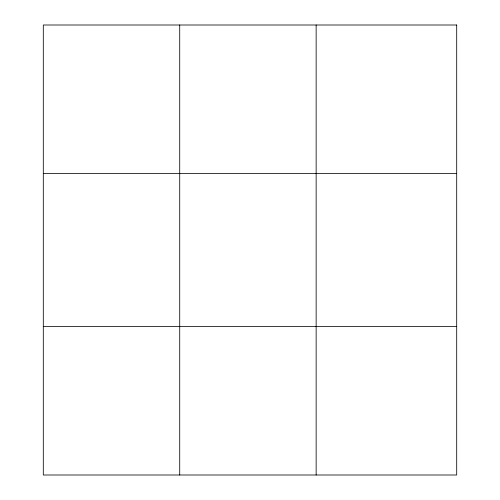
<?xml version="1.0" encoding="UTF-8"?>
<svg xmlns="http://www.w3.org/2000/svg" width="500" height="500" viewBox="0 0 500 500"><rect width="100%" height="100%" fill="white"/><g stroke="black" fill="none" stroke-linecap="round" stroke-linejoin="round"><path stroke-width="0.75" d="M179.719 25L179.719 475M43.3 173.5L456.7 173.5M43.3 326.5L456.7 326.5M316.144 25L316.144 475M456.7 25L456.7 475L43.3 475L43.3 25L456.7 25"/></g></svg>
